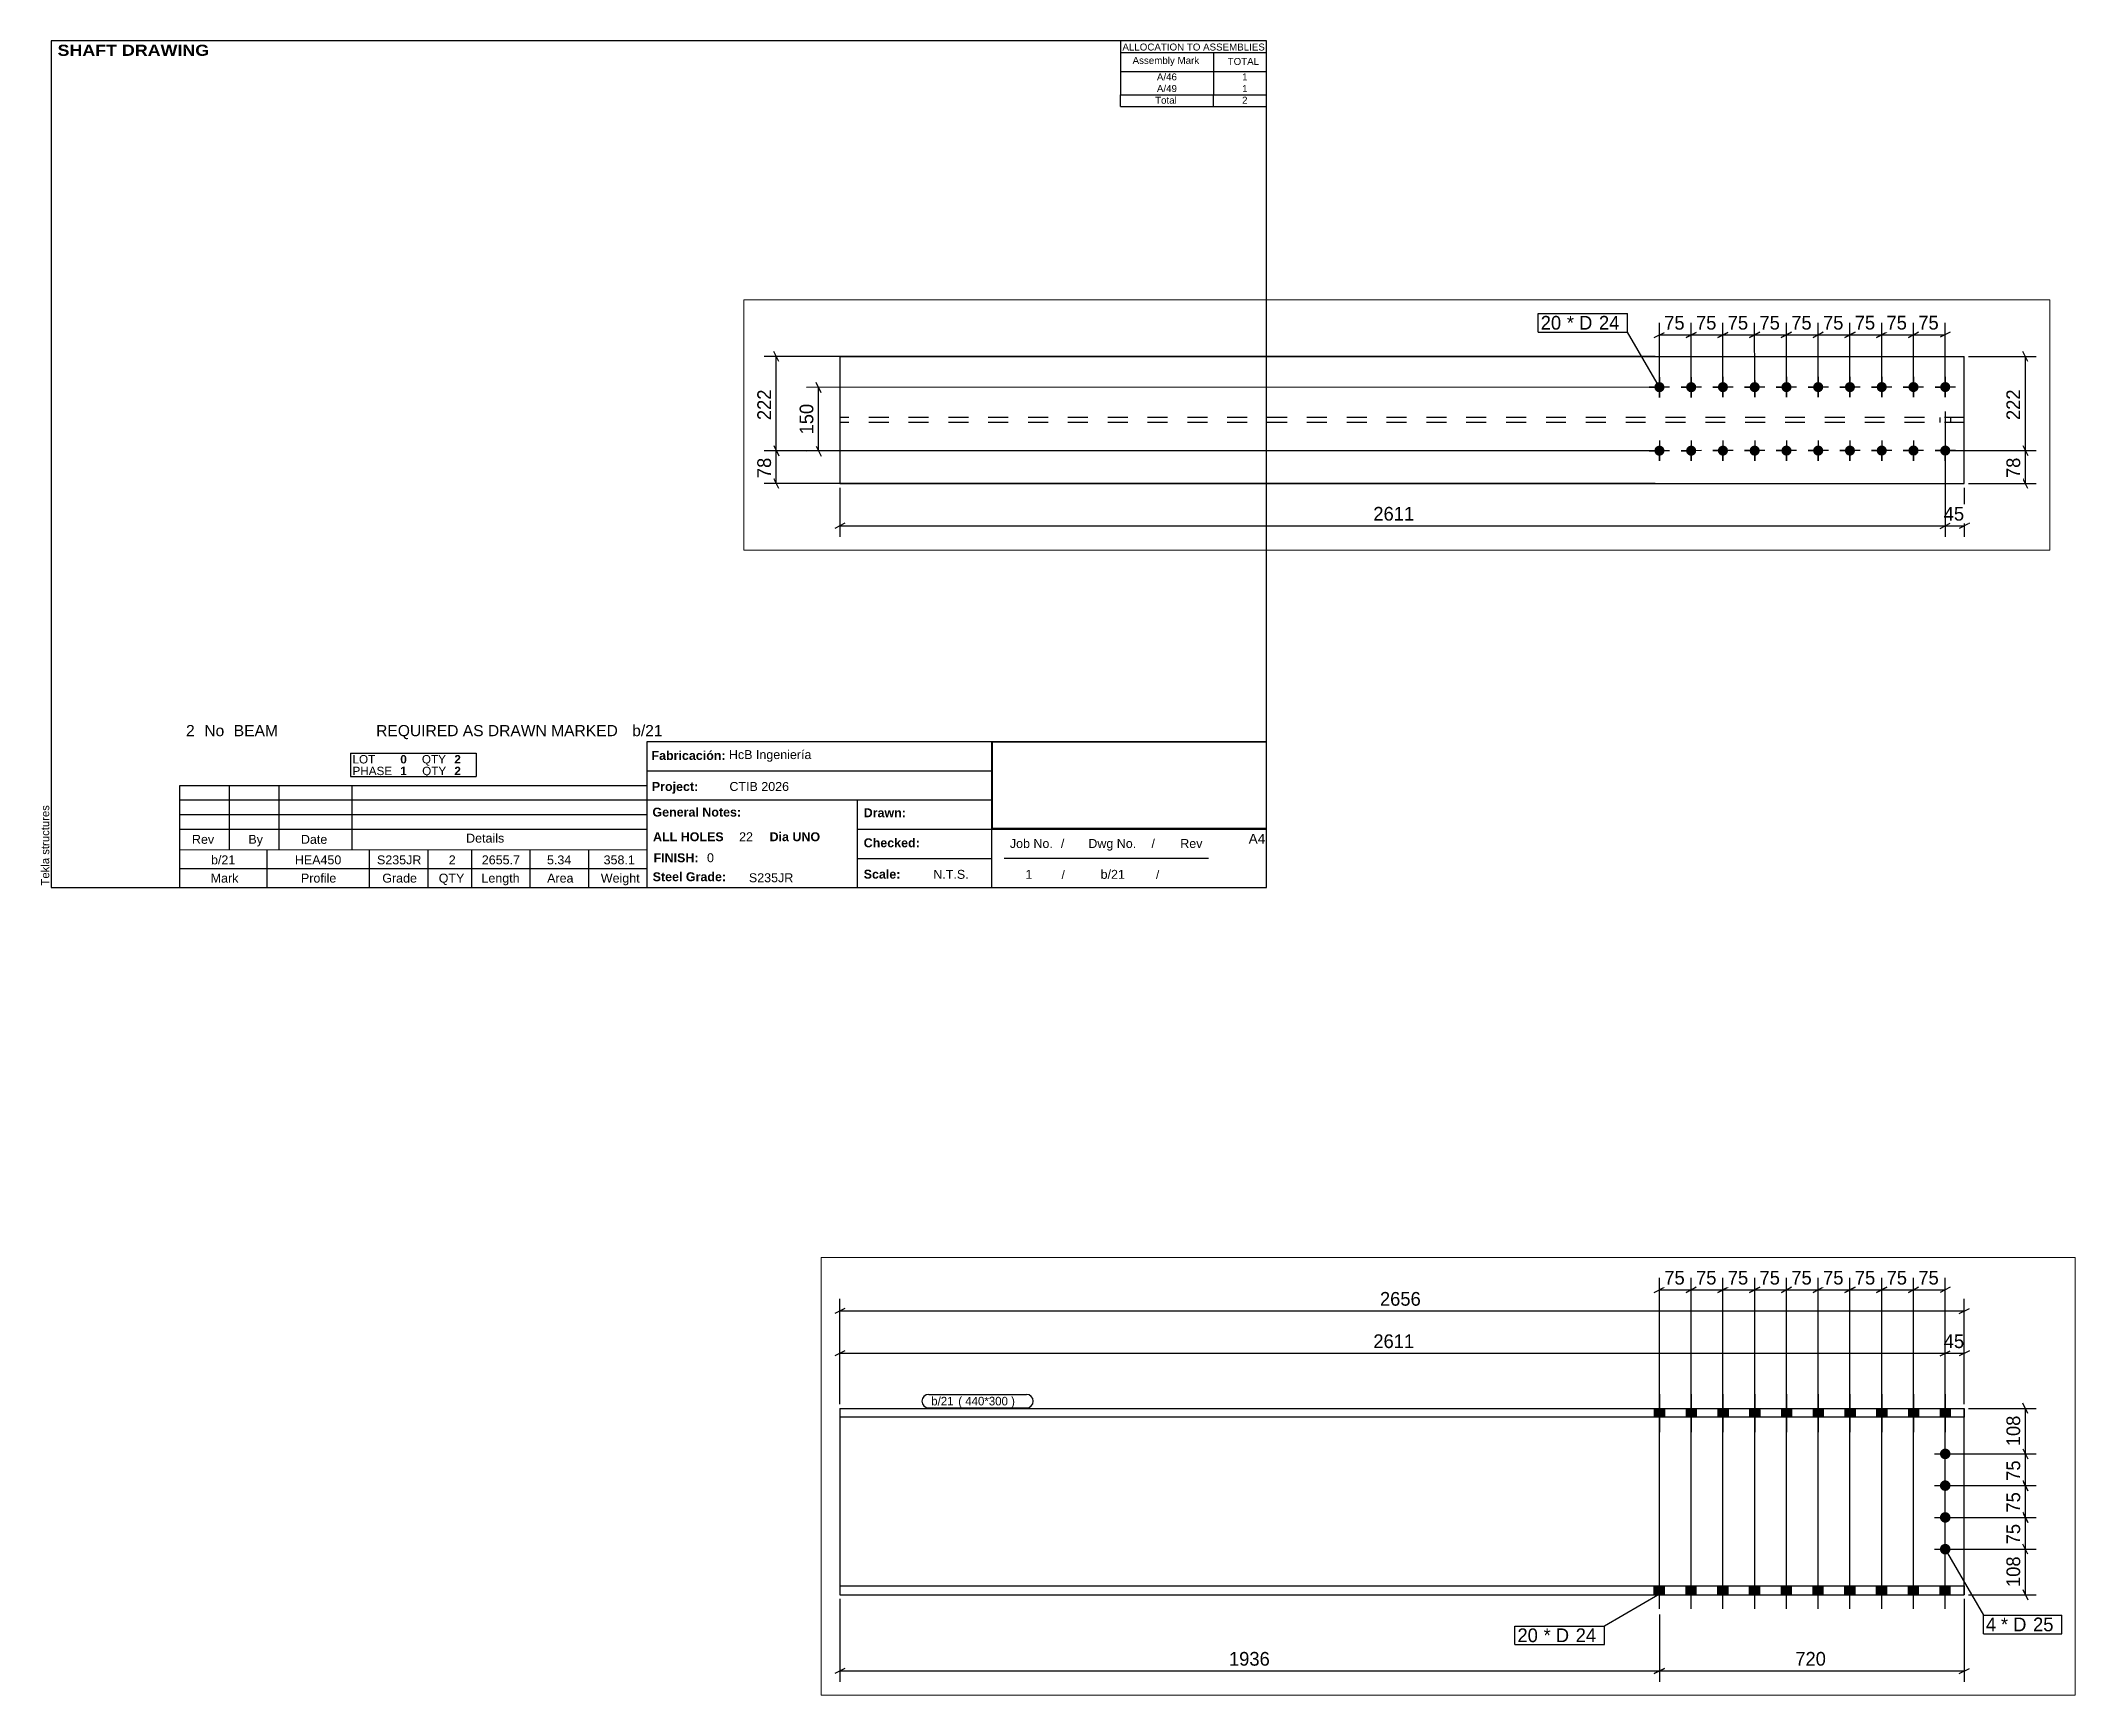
# Paper-space layout 'Layout1' of a CAD drawing. Header units: millimetres. Extents: x 2 to 483, y -186 to 205.
# The model-space entities are those that its viewports show. They can reach past a viewport. Long polylines and large blocks are cut down to what shows.
import ezdxf

# ---------------------------------------------------------------- set-up
doc = ezdxf.new("R2010")
doc.units = ezdxf.units.MM
doc.linetypes.add('DXK_LINE_DOT2', pattern=[3.9198, 1.9599, -1.9599])
doc.linetypes.add('DXK_LINE_DOT4', pattern=[0.9408, 0.4704, -0.4704])
doc.layers.add('Viewport layer', color=7, linetype='Continuous', plot=False)
doc.styles.add('Arial', font='ARIAL.TTF', dxfattribs={"height": 0.2})
doc.styles.add('Arial Black', font='ARIBLK.TTF', dxfattribs={"height": 0.2})
doc.styles.add('Arial Bold', font='ARIALBD.TTF', dxfattribs={"height": 0.2})
doc.styles.add('Comic Sans MS', font='COMIC.TTF', dxfattribs={"height": 0.2})

msp = doc.modelspace()

# ---------------------------------------------------------------- hatches: boundary and pattern name
at = {"linetype": 'Continuous'}
for points in [[(10051.7, 656.6), (10075.7, 656.6), (10075.7, 677.6), (10051.7, 677.6)], [(10051.7, 656.6), (10075.7, 656.6), (10075.7, 677.6), (10051.7, 677.6)], [(10126.7, 656.6), (10150.7, 656.6), (10150.7, 677.6), (10126.7, 677.6)], [(10126.7, 656.6), (10150.7, 656.6), (10150.7, 677.6), (10126.7, 677.6)], [(10201.7, 656.6), (10225.7, 656.6), (10225.7, 677.6), (10201.7, 677.6)], [(10201.7, 656.6), (10225.7, 656.6), (10225.7, 677.6), (10201.7, 677.6)], [(10276.7, 656.6), (10300.7, 656.6), (10300.7, 677.6), (10276.7, 677.6)], [(10276.7, 656.6), (10300.7, 656.6), (10300.7, 677.6), (10276.7, 677.6)], [(10351.7, 656.6), (10375.7, 656.6), (10375.7, 677.6), (10351.7, 677.6)], [(10351.7, 656.6), (10375.7, 656.6), (10375.7, 677.6), (10351.7, 677.6)], [(10426.7, 656.6), (10450.7, 656.6), (10450.7, 677.6), (10426.7, 677.6)], [(10426.7, 656.6), (10450.7, 656.6), (10450.7, 677.6), (10426.7, 677.6)], [(10501.7, 656.6), (10525.7, 656.6), (10525.7, 677.6), (10501.7, 677.6)], [(10501.7, 656.6), (10525.7, 656.6), (10525.7, 677.6), (10501.7, 677.6)], [(10576.7, 656.6), (10600.7, 656.6), (10600.7, 677.6), (10576.7, 677.6)], [(10576.7, 656.6), (10600.7, 656.6), (10600.7, 677.6), (10576.7, 677.6)], [(10651.7, 656.6), (10675.7, 656.6), (10675.7, 677.6), (10651.7, 677.6)], [(10651.7, 656.6), (10675.7, 656.6), (10675.7, 677.6), (10651.7, 677.6)], [(10726.7, 656.6), (10750.7, 656.6), (10750.7, 677.6), (10726.7, 677.6)], [(10726.7, 656.6), (10750.7, 656.6), (10750.7, 677.6), (10726.7, 677.6)], [(10726.2, 570.1), (10726.4, 572.7), (10727.2, 575.2), (10728.6, 577.4), (10730.3, 579.4), (10732.4, 580.9), (10734.8, 582), (10737.4, 582.5), (10740, 582.5), (10742.5, 582), (10744.9, 580.9), (10747, 579.4), (10748.8, 577.4), (10750.1, 575.2), (10750.9, 572.7), (10751.2, 570.1), (10750.9, 567.5), (10750.1, 565), (10748.8, 562.8), (10747, 560.8), (10744.9, 559.3), (10742.5, 558.2), (10740, 557.7), (10737.4, 557.7), (10734.8, 558.2), (10732.4, 559.3), (10730.3, 560.8), (10728.6, 562.8), (10727.2, 565), (10726.4, 567.5)], [(10726.2, 495.1), (10726.4, 497.7), (10727.2, 500.2), (10728.6, 502.4), (10730.3, 504.4), (10732.4, 505.9), (10734.8, 507), (10737.4, 507.5), (10740, 507.5), (10742.5, 507), (10744.9, 505.9), (10747, 504.4), (10748.8, 502.4), (10750.1, 500.2), (10750.9, 497.7), (10751.2, 495.1), (10750.9, 492.5), (10750.1, 490), (10748.8, 487.8), (10747, 485.8), (10744.9, 484.3), (10742.5, 483.2), (10740, 482.7), (10737.4, 482.7), (10734.8, 483.2), (10732.4, 484.3), (10730.3, 485.8), (10728.6, 487.8), (10727.2, 490), (10726.4, 492.5)], [(10726.2, 420.1), (10726.4, 422.7), (10727.2, 425.2), (10728.6, 427.4), (10730.3, 429.4), (10732.4, 430.9), (10734.8, 432), (10737.4, 432.5), (10740, 432.5), (10742.5, 432), (10744.9, 430.9), (10747, 429.4), (10748.8, 427.4), (10750.1, 425.2), (10750.9, 422.7), (10751.2, 420.1), (10750.9, 417.5), (10750.1, 415), (10748.8, 412.8), (10747, 410.8), (10744.9, 409.3), (10742.5, 408.2), (10740, 407.7), (10737.4, 407.7), (10734.8, 408.2), (10732.4, 409.3), (10730.3, 410.8), (10728.6, 412.8), (10727.2, 415), (10726.4, 417.5)], [(2162.1, 373.1, -1), (2162.1, 397.1, -1)], [(2237.1, 373.1, -1), (2237.1, 397.1, -1)], [(2312.1, 373.2, -1), (2312.1, 397.2, -1)], [(2387.1, 373.2, -1), (2387.1, 397.2, -1)], [(2462.1, 373.3, -1), (2462.1, 397.3, -1)], [(2537.1, 373.3, -1), (2537.1, 397.3, -1)], [(2612.1, 373.3, -1), (2612.1, 397.3, -1)], [(2687.1, 373.4, -1), (2687.1, 397.4, -1)], [(2762.1, 373.4, -1), (2762.1, 397.4, -1)], [(2837.1, 373.4, -1), (2837.1, 397.4, -1)], [(10726.2, 345.1), (10726.4, 347.7), (10727.2, 350.2), (10728.6, 352.4), (10730.3, 354.4), (10732.4, 355.9), (10734.8, 357), (10737.4, 357.5), (10740, 357.5), (10742.5, 357), (10744.9, 355.9), (10747, 354.4), (10748.8, 352.4), (10750.1, 350.2), (10750.9, 347.7), (10751.2, 345.1), (10750.9, 342.5), (10750.1, 340), (10748.8, 337.8), (10747, 335.8), (10744.9, 334.3), (10742.5, 333.2), (10740, 332.7), (10737.4, 332.7), (10734.8, 333.2), (10732.4, 334.3), (10730.3, 335.8), (10728.6, 337.8), (10727.2, 340), (10726.4, 342.5)], [(2162.1, 223.1, -1), (2162.1, 247.1, -1)], [(2237.1, 223.1, -1), (2237.1, 247.1, -1)], [(2312.1, 223.2, -1), (2312.1, 247.2, -1)], [(2387.1, 223.2, -1), (2387.1, 247.2, -1)], [(2462.1, 223.3, -1), (2462.1, 247.3, -1)], [(2537.1, 223.3, -1), (2537.1, 247.3, -1)], [(2612.1, 223.3, -1), (2612.1, 247.3, -1)], [(2687.1, 223.4, -1), (2687.1, 247.4, -1)], [(2762.1, 223.4, -1), (2762.1, 247.4, -1)], [(2837.1, 223.4, -1), (2837.1, 247.4, -1)], [(10051.7, 237.6), (10075.7, 237.6), (10075.7, 258.6), (10051.7, 258.6)], [(10051.7, 237.6), (10075.7, 237.6), (10075.7, 258.6), (10051.7, 258.6)], [(10126.7, 237.6), (10150.7, 237.6), (10150.7, 258.6), (10126.7, 258.6)], [(10126.7, 237.6), (10150.7, 237.6), (10150.7, 258.6), (10126.7, 258.6)], [(10201.7, 237.6), (10225.7, 237.6), (10225.7, 258.6), (10201.7, 258.6)], [(10201.7, 237.6), (10225.7, 237.6), (10225.7, 258.6), (10201.7, 258.6)], [(10276.7, 237.6), (10300.7, 237.6), (10300.7, 258.6), (10276.7, 258.6)], [(10276.7, 237.6), (10300.7, 237.6), (10300.7, 258.6), (10276.7, 258.6)], [(10351.7, 237.6), (10375.7, 237.6), (10375.7, 258.6), (10351.7, 258.6)], [(10351.7, 237.6), (10375.7, 237.6), (10375.7, 258.6), (10351.7, 258.6)], [(10426.7, 237.6), (10450.7, 237.6), (10450.7, 258.6), (10426.7, 258.6)], [(10426.7, 237.6), (10450.7, 237.6), (10450.7, 258.6), (10426.7, 258.6)], [(10501.7, 237.6), (10525.7, 237.6), (10525.7, 258.6), (10501.7, 258.6)], [(10501.7, 237.6), (10525.7, 237.6), (10525.7, 258.6), (10501.7, 258.6)], [(10576.7, 237.6), (10600.7, 237.6), (10600.7, 258.6), (10576.7, 258.6)], [(10576.7, 237.6), (10600.7, 237.6), (10600.7, 258.6), (10576.7, 258.6)], [(10651.7, 237.6), (10675.7, 237.6), (10675.7, 258.6), (10651.7, 258.6)], [(10651.7, 237.6), (10675.7, 237.6), (10675.7, 258.6), (10651.7, 258.6)], [(10726.7, 237.6), (10750.7, 237.6), (10750.7, 258.6), (10726.7, 258.6)], [(10726.7, 237.6), (10750.7, 237.6), (10750.7, 258.6), (10726.7, 258.6)]]:
    msp.add_hatch(color=3, dxfattribs=at).paths.add_polyline_path(points)

# ---------------------------------------------------------------- linework, layer by layer
at = {"color": 8, "linetype": 'Continuous'}
for p, q in [((10051.7, 951.6), (10075.7, 963.6)), ((10063.7, 286.1), (10063.7, 986)), ((10126.7, 951.6), (10150.7, 963.6)), ((10138.7, 286.1), (10138.7, 986)), ((10225.7, 963.6), (10201.7, 951.6)), ((10213.7, 286.1), (10213.7, 986)), ((10276.7, 951.6), (10300.7, 963.6)), ((10288.7, 286.1), (10288.7, 986)), ((10351.7, 951.6), (10375.7, 963.6)), ((10363.7, 286.1), (10363.7, 986)), ((10450.7, 963.6), (10426.7, 951.6)), ((10438.7, 286.1), (10438.7, 986)), ((10501.7, 951.6), (10525.7, 963.6)), ((10513.7, 286.1), (10513.7, 986)), ((10576.7, 951.6), (10600.7, 963.6)), ((10588.7, 286.1), (10588.7, 986)), ((10651.7, 951.6), (10675.7, 963.6)), ((10663.7, 286.1), (10663.7, 986)), ((10750.7, 963.6), (10726.7, 951.6)), ((8140, 913.6), (8116, 901.6)), ((8128, 687.6), (8128, 936)), ((10138.7, 957.6), (10213.7, 957.6)), ((10363.7, 957.6), (10438.7, 957.6)), ((10663.7, 957.6), (10738.7, 957.6)), ((10771.7, 901.6), (10795.7, 913.6)), ((8128, 907.6), (10783.7, 907.6)), ((8128, 687.6), (8128, 836)), ((10738.7, 580.1), (10738.7, 836)), ((10783.7, 687.6), (10783.7, 836)), ((8140, 813.6), (8116, 801.6)), ((10726.7, 801.6), (10750.7, 813.6)), ((10738.7, 807.6), (10783.7, 807.6)), ((10795.7, 813.6), (10771.7, 801.6)), ((10793.7, 677.6), (10953.6, 677.6)), ((10934, 665.6), (10922, 689.6)), ((10928, 570.1), (10928, 677.6)), ((10922, 582.1), (10934, 558.1)), ((2162.1, 395.1), (2162, 536.9)), ((2237.1, 395.1), (2237, 537)), ((2312.1, 395.2), (2312, 537)), ((2387.1, 395.2), (2387, 537.1)), ((2462.1, 395.3), (2462, 537.1)), ((2537.1, 395.3), (2537, 537.1)), ((2612.1, 395.3), (2612, 537.2)), ((2687.1, 395.4), (2687, 537.2)), ((2762.1, 395.4), (2762, 537.2)), ((2837.1, 395.4), (2837, 537.3)), ((10748.7, 570.1), (10953.6, 570.1)), ((2150, 502.5), (2174, 514.5)), ((2225, 502.6), (2249, 514.6)), ((2300, 502.6), (2324, 514.6)), ((2375, 502.6), (2399, 514.7)), ((2450, 502.7), (2474, 514.7)), ((2525, 502.7), (2549, 514.7)), ((2600, 502.8), (2624, 514.8)), ((2612, 508.8), (2687, 508.8)), ((2699, 514.8), (2675, 502.8)), ((2750, 502.8), (2774, 514.8)), ((2762, 508.8), (2837, 508.9)), ((2849, 514.9), (2825, 502.9)), ((10748.7, 495.1), (10953.6, 495.1)), ((10934, 483.1), (10922, 507.1)), ((2152.1, 457.6), (48, 457.6)), ((82.4, 445.6), (70.4, 469.6)), ((76.4, 235.1), (76.4, 457.6)), ((2892.1, 457.6), (3052, 457.6)), ((3032.4, 445.6), (3020.4, 469.6)), ((3026.4, 235.4), (3026.4, 457.6)), ((2152.1, 385.1), (148, 384.1)), ((182.4, 372.1), (170.4, 396.1)), ((10748.7, 420.1), (10953.6, 420.1)), ((10934, 408.1), (10922, 432.1)), ((176.4, 234.1), (176.4, 384.1)), ((10748.7, 345.1), (10953.6, 345.1)), ((10934, 333.1), (10922, 357.1)), ((70.4, 247.1), (82.4, 223.1)), ((70.4, 247.1), (82.4, 223.1)), ((170.4, 246.1), (182.4, 222.1)), ((3020.4, 247.4), (3032.4, 223.4)), ((3020.4, 247.4), (3032.4, 223.4)), ((10922, 249.6), (10934, 225.6)), ((2152.1, 235.1), (48, 235.1)), ((2152.1, 235.1), (48, 235.1)), ((76.4, 157.6), (76.4, 235.1)), ((2152.1, 235.1), (148, 234.1)), ((2837.1, 225.4), (2837.1, 32)), ((2847.1, 235.4), (3052, 235.4)), ((2847.1, 235.4), (3052, 235.4)), ((3026.4, 157.6), (3026.4, 235.4)), ((8128, 227.6), (8128, 32)), ((10783.7, 227.6), (10783.7, 32)), ((10793.7, 237.6), (10953.6, 237.6)), ((2152.1, 157.6), (48, 157.6)), ((82.4, 145.6), (70.4, 169.6)), ((226.4, 147.6), (226.4, 32)), ((2882.1, 147.6), (2882.1, 32)), ((2892.1, 157.6), (3052, 157.6)), ((3032.4, 145.6), (3020.4, 169.6)), ((10063.7, 191.1), (10063.7, 32)), ((10063.7, 191.1), (10063.7, 32)), ((238.4, 63.6), (214.4, 51.6)), ((2825.1, 51.6), (2849.1, 63.6)), ((2837.1, 57.6), (2882.1, 57.6)), ((2894.1, 63.6), (2870.1, 51.6)), ((8140, 63.6), (8116, 51.6)), ((8128, 57.6), (10063.7, 57.6)), ((10075.7, 63.6), (10051.7, 51.6)), ((10051.7, 51.6), (10075.7, 63.6)), ((10063.7, 57.6), (10783.7, 57.6)), ((10771.7, 51.6), (10795.7, 63.6))]:
    msp.add_line(p, q, dxfattribs=at)
at = {"color": 7, "linetype": 'Continuous'}
for p, q in [((8128, 677.6), (8128, 237.6)), ((8128, 677.6), (10783.7, 677.6)), ((10783.7, 677.6), (10783.7, 656.6)), ((10783.7, 656.6), (8128, 656.6)), ((10783.7, 258.6), (10783.7, 656.6)), ((226.4, 457.6), (226.4, 157.6)), ((226.4, 457.6), (2882.1, 457.6)), ((2882.1, 157.6), (2882.1, 457.6)), ((8128, 258.6), (10783.7, 258.6)), ((10783.7, 258.6), (10783.7, 237.6)), ((8128, 237.6), (10783.7, 237.6)), ((226.4, 157.6), (2882.1, 157.6))]:
    msp.add_line(p, q, dxfattribs=at)
at = {"color": 3, "linetype": 'Continuous'}
for p, q in [((10051.7, 677.6), (10051.7, 656.6)), ((10051.7, 677.6), (10051.7, 656.6)), ((10063.7, 711.1), (10063.7, 621.6)), ((10063.7, 711.1), (10063.7, 621.6)), ((10075.7, 677.6), (10075.7, 656.6)), ((10075.7, 677.6), (10075.7, 656.6)), ((10126.7, 677.6), (10126.7, 656.6)), ((10126.7, 677.6), (10126.7, 656.6)), ((10138.7, 711.1), (10138.7, 621.6)), ((10138.7, 711.1), (10138.7, 621.6)), ((10150.7, 677.6), (10150.7, 656.6)), ((10150.7, 677.6), (10150.7, 656.6)), ((10201.7, 677.6), (10201.7, 656.6)), ((10201.7, 677.6), (10201.7, 656.6)), ((10213.7, 711.1), (10213.7, 621.6)), ((10213.7, 711.1), (10213.7, 621.6)), ((10225.7, 677.6), (10225.7, 656.6)), ((10225.7, 677.6), (10225.7, 656.6)), ((10276.7, 677.6), (10276.7, 656.6)), ((10276.7, 677.6), (10276.7, 656.6)), ((10288.7, 711.1), (10288.7, 621.6)), ((10288.7, 711.1), (10288.7, 621.6)), ((10300.7, 677.6), (10300.7, 656.6)), ((10300.7, 677.6), (10300.7, 656.6)), ((10351.7, 677.6), (10351.7, 656.6)), ((10351.7, 677.6), (10351.7, 656.6)), ((10363.7, 711.1), (10363.7, 621.6)), ((10363.7, 711.1), (10363.7, 621.6)), ((10375.7, 677.6), (10375.7, 656.6)), ((10375.7, 677.6), (10375.7, 656.6)), ((10426.7, 677.6), (10426.7, 656.6)), ((10426.7, 677.6), (10426.7, 656.6)), ((10438.7, 711.1), (10438.7, 621.6)), ((10438.7, 711.1), (10438.7, 621.6)), ((10450.7, 677.6), (10450.7, 656.6)), ((10450.7, 677.6), (10450.7, 656.6)), ((10501.7, 677.6), (10501.7, 656.6)), ((10501.7, 677.6), (10501.7, 656.6)), ((10513.7, 711.1), (10513.7, 621.6)), ((10513.7, 711.1), (10513.7, 621.6)), ((10525.7, 677.6), (10525.7, 656.6)), ((10525.7, 677.6), (10525.7, 656.6)), ((10576.7, 677.6), (10576.7, 656.6)), ((10576.7, 677.6), (10576.7, 656.6)), ((10588.7, 711.1), (10588.7, 621.6)), ((10588.7, 711.1), (10588.7, 621.6)), ((10600.7, 677.6), (10600.7, 656.6)), ((10600.7, 677.6), (10600.7, 656.6)), ((10651.7, 677.6), (10651.7, 656.6)), ((10651.7, 677.6), (10651.7, 656.6)), ((10663.7, 711.1), (10663.7, 621.6)), ((10663.7, 711.1), (10663.7, 621.6)), ((10675.7, 677.6), (10675.7, 656.6)), ((10675.7, 677.6), (10675.7, 656.6)), ((10726.7, 677.6), (10726.7, 656.6)), ((10726.7, 677.6), (10726.7, 656.6)), ((10738.7, 711.1), (10738.7, 621.6)), ((10738.7, 711.1), (10738.7, 621.6)), ((10750.7, 677.6), (10750.7, 656.6)), ((10750.7, 677.6), (10750.7, 656.6)), ((10738.7, 545.1), (10738.7, 595.1)), ((10713.7, 570.1), (10763.7, 570.1)), ((10713.7, 495.1), (10763.7, 495.1)), ((10738.7, 470.1), (10738.7, 520.1)), ((10738.7, 395.1), (10738.7, 445.1)), ((2186.1, 385.1), (2138.1, 385.1)), ((2138.1, 385.1), (2154, 385.1)), ((2162, 409.1), (2162.1, 361.1)), ((2162, 409.1), (2162.1, 393.1)), ((2186.1, 385.1), (2170.1, 385.1)), ((2261.1, 385.2), (2213.1, 385.1)), ((2213.1, 385.1), (2229, 385.1)), ((2237, 409.1), (2237.1, 361.1)), ((2237, 409.1), (2237.1, 393.2)), ((2261.1, 385.2), (2245.1, 385.1)), ((2336.1, 385.2), (2288.1, 385.2)), ((2288.1, 385.2), (2304, 385.2)), ((2312, 409.2), (2312.1, 361.2)), ((2312, 409.2), (2312.1, 393.2)), ((2336.1, 385.2), (2320.1, 385.2)), ((2411.1, 385.2), (2363.1, 385.2)), ((2363.1, 385.2), (2379, 385.2)), ((2387, 409.2), (2387.1, 361.2)), ((2387, 409.2), (2387.1, 393.2)), ((2411.1, 385.2), (2395.1, 385.2)), ((2486.1, 385.3), (2438.1, 385.2)), ((2438.1, 385.2), (2454, 385.3)), ((2462, 409.3), (2462.1, 361.3)), ((2462, 409.3), (2462.1, 393.3)), ((2486.1, 385.3), (2470.1, 385.3)), ((2561.1, 385.3), (2513.1, 385.3)), ((2513.1, 385.3), (2529, 385.3)), ((2537, 409.3), (2537.1, 361.3)), ((2537, 409.3), (2537.1, 393.3)), ((2561.1, 385.3), (2545.1, 385.3)), ((2636.1, 385.3), (2588.1, 385.3)), ((2588.1, 385.3), (2604, 385.3)), ((2612, 409.3), (2612.1, 361.3)), ((2612, 409.3), (2612.1, 393.3)), ((2636.1, 385.3), (2620.1, 385.3)), ((2711.1, 385.4), (2663.1, 385.4)), ((2663.1, 385.4), (2679, 385.4)), ((2687, 409.4), (2687.1, 361.4)), ((2687, 409.4), (2687.1, 393.4)), ((2711.1, 385.4), (2695.1, 385.4)), ((2786.1, 385.4), (2738.1, 385.4)), ((2738.1, 385.4), (2754, 385.4)), ((2762, 409.4), (2762.1, 361.4)), ((2762, 409.4), (2762.1, 393.4)), ((2786.1, 385.4), (2770.1, 385.4)), ((2861.1, 385.4), (2813.1, 385.4)), ((2813.1, 385.4), (2829, 385.4)), ((2837, 409.4), (2837.1, 361.4)), ((2837, 409.4), (2837.1, 393.5)), ((2861.1, 385.4), (2845.1, 385.4)), ((10713.7, 420.1), (10763.7, 420.1)), ((2162.1, 361.1), (2162.1, 377.1)), ((2237.1, 361.1), (2237.1, 377.1)), ((2312.1, 361.2), (2312.1, 377.2)), ((2387.1, 361.2), (2387.1, 377.2)), ((2462.1, 361.3), (2462.1, 377.2)), ((2537.1, 361.3), (2537.1, 377.3)), ((2612.1, 361.3), (2612.1, 377.3)), ((2687.1, 361.4), (2687.1, 377.3)), ((2762.1, 361.4), (2762.1, 377.4)), ((2837.1, 361.4), (2837.1, 377.4)), ((10713.7, 345.1), (10763.7, 345.1)), ((10738.7, 320.1), (10738.7, 370.1)), ((10063.7, 204.1), (10063.7, 293.6)), ((10063.7, 204.1), (10063.7, 293.6)), ((10138.7, 204.1), (10138.7, 293.6)), ((10138.7, 204.1), (10138.7, 293.6)), ((10213.7, 204.1), (10213.7, 293.6)), ((10213.7, 204.1), (10213.7, 293.6)), ((10288.7, 204.1), (10288.7, 293.6)), ((10288.7, 204.1), (10288.7, 293.6)), ((10363.7, 204.1), (10363.7, 293.6)), ((10363.7, 204.1), (10363.7, 293.6)), ((10438.7, 204.1), (10438.7, 293.6)), ((10438.7, 204.1), (10438.7, 293.6)), ((10513.7, 204.1), (10513.7, 293.6)), ((10513.7, 204.1), (10513.7, 293.6)), ((10588.7, 204.1), (10588.7, 293.6)), ((10588.7, 204.1), (10588.7, 293.6)), ((10663.7, 204.1), (10663.7, 293.6)), ((10663.7, 204.1), (10663.7, 293.6)), ((10738.7, 204.1), (10738.7, 293.6)), ((10738.7, 204.1), (10738.7, 293.6)), ((2162.1, 259.1), (2162.1, 211.1)), ((2162.1, 259.1), (2162.1, 243.1)), ((2237.1, 259.1), (2237.1, 211.1)), ((2237.1, 259.1), (2237.1, 243.2)), ((2312.1, 259.2), (2312.1, 211.2)), ((2312.1, 259.2), (2312.1, 243.2)), ((2387.1, 259.2), (2387.1, 211.2)), ((2387.1, 259.2), (2387.1, 243.2)), ((2462.1, 259.3), (2462.1, 211.3)), ((2462.1, 259.3), (2462.1, 243.3)), ((2537.1, 259.3), (2537.1, 211.3)), ((2537.1, 259.3), (2537.1, 243.3)), ((2612.1, 259.3), (2612.1, 211.3)), ((2612.1, 259.3), (2612.1, 243.3)), ((2687.1, 259.4), (2687.1, 211.4)), ((2687.1, 259.4), (2687.1, 243.4)), ((2762.1, 259.4), (2762.1, 211.4)), ((2762.1, 259.4), (2762.1, 243.4)), ((2837.1, 259.4), (2837.1, 211.4)), ((2837.1, 259.4), (2837.1, 243.5)), ((10051.7, 237.6), (10051.7, 258.6)), ((10051.7, 237.6), (10051.7, 258.6)), ((10075.7, 237.6), (10075.7, 258.6)), ((10075.7, 237.6), (10075.7, 258.6)), ((10126.7, 237.6), (10126.7, 258.6)), ((10126.7, 237.6), (10126.7, 258.6)), ((10150.7, 237.6), (10150.7, 258.6)), ((10150.7, 237.6), (10150.7, 258.6)), ((10201.7, 237.6), (10201.7, 258.6)), ((10201.7, 237.6), (10201.7, 258.6)), ((10225.7, 237.6), (10225.7, 258.6)), ((10225.7, 237.6), (10225.7, 258.6)), ((10276.7, 237.6), (10276.7, 258.6)), ((10276.7, 237.6), (10276.7, 258.6)), ((10300.7, 237.6), (10300.7, 258.6)), ((10300.7, 237.6), (10300.7, 258.6)), ((10351.7, 237.6), (10351.7, 258.6)), ((10351.7, 237.6), (10351.7, 258.6)), ((10375.7, 237.6), (10375.7, 258.6)), ((10375.7, 237.6), (10375.7, 258.6)), ((10426.7, 237.6), (10426.7, 258.6)), ((10426.7, 237.6), (10426.7, 258.6)), ((10450.7, 237.6), (10450.7, 258.6)), ((10450.7, 237.6), (10450.7, 258.6)), ((10501.7, 237.6), (10501.7, 258.6)), ((10501.7, 237.6), (10501.7, 258.6)), ((10525.7, 237.6), (10525.7, 258.6)), ((10525.7, 237.6), (10525.7, 258.6)), ((10576.7, 237.6), (10576.7, 258.6)), ((10576.7, 237.6), (10576.7, 258.6)), ((10600.7, 237.6), (10600.7, 258.6)), ((10600.7, 237.6), (10600.7, 258.6)), ((10651.7, 237.6), (10651.7, 258.6)), ((10651.7, 237.6), (10651.7, 258.6)), ((10675.7, 237.6), (10675.7, 258.6)), ((10675.7, 237.6), (10675.7, 258.6)), ((10726.7, 237.6), (10726.7, 258.6)), ((10726.7, 237.6), (10726.7, 258.6)), ((10750.7, 237.6), (10750.7, 258.6)), ((10750.7, 237.6), (10750.7, 258.6)), ((2186.1, 235.1), (2138.1, 235.1)), ((2138.1, 235.1), (2154.1, 235.1)), ((2162.1, 211.1), (2162.1, 227.1)), ((2186.1, 235.1), (2170.2, 235.1)), ((2261.1, 235.2), (2213.1, 235.1)), ((2213.1, 235.1), (2229.1, 235.1)), ((2237.1, 211.1), (2237.1, 227.1)), ((2261.1, 235.2), (2245.2, 235.1)), ((2336.1, 235.2), (2288.1, 235.2)), ((2288.1, 235.2), (2304.1, 235.2)), ((2312.1, 211.2), (2312.1, 227.2)), ((2336.1, 235.2), (2320.2, 235.2)), ((2411.1, 235.2), (2363.1, 235.2)), ((2363.1, 235.2), (2379.1, 235.2)), ((2387.1, 211.2), (2387.1, 227.2)), ((2411.1, 235.2), (2395.2, 235.2)), ((2486.1, 235.3), (2438.1, 235.2)), ((2438.1, 235.2), (2454.1, 235.3)), ((2462.1, 211.3), (2462.1, 227.2)), ((2486.1, 235.3), (2470.2, 235.3)), ((2561.1, 235.3), (2513.1, 235.3)), ((2513.1, 235.3), (2529.1, 235.3)), ((2537.1, 211.3), (2537.1, 227.3)), ((2561.1, 235.3), (2545.2, 235.3)), ((2636.1, 235.3), (2588.1, 235.3)), ((2588.1, 235.3), (2604.1, 235.3)), ((2612.1, 211.3), (2612.1, 227.3)), ((2636.1, 235.3), (2620.2, 235.3)), ((2711.1, 235.4), (2663.1, 235.4)), ((2663.1, 235.4), (2679.1, 235.4)), ((2687.1, 211.4), (2687.1, 227.3)), ((2711.1, 235.4), (2695.2, 235.4)), ((2786.1, 235.4), (2738.1, 235.4)), ((2738.1, 235.4), (2754.1, 235.4)), ((2762.1, 211.4), (2762.1, 227.4)), ((2786.1, 235.4), (2770.2, 235.4)), ((2861.1, 235.4), (2813.1, 235.4)), ((2813.1, 235.4), (2829.1, 235.4)), ((2837.1, 211.4), (2837.1, 227.4)), ((2861.1, 235.4), (2845.2, 235.4))]:
    msp.add_line(p, q, dxfattribs=at)
at = {"color": 7, "linetype": 'DXK_LINE_DOT4'}
for p, q in [((10783.7, 656.6), (10783.7, 677.6)), ((10783.7, 258.6), (10783.7, 656.6)), ((2882.1, 313.3), (226.4, 313.3)), ((2882.1, 301.8), (226.4, 301.8)), ((10783.7, 237.6), (10783.7, 258.6))]:
    msp.add_line(p, q, dxfattribs=at)
at = {"color": 3, "linetype": 'DXK_LINE_DOT2'}
for p, q in [((2824.6, 313.3), (2824.6, 301.8)), ((2824.6, 313.3), (2824.6, 301.8)), ((2824.6, 313.3), (2824.6, 301.8)), ((2824.6, 313.3), (2824.6, 301.8)), ((2837.1, 327.9), (2837.1, 258.3)), ((2837.1, 327.9), (2837.1, 258.3)), ((2837.1, 327.9), (2837.1, 258.3)), ((2837.1, 327.9), (2837.1, 258.3)), ((2849.6, 313.3), (2849.6, 301.8)), ((2849.6, 313.3), (2849.6, 301.8)), ((2849.6, 313.3), (2849.6, 301.8)), ((2849.6, 313.3), (2849.6, 301.8))]:
    msp.add_line(p, q, dxfattribs=at)

# ---------------------------------------------------------------- wipeouts: each hides what was drawn before it
at = {"color": 0}
for points in [[(1933.9, 521), (1933.9, 553), (1881.8, 553), (1881.8, 521)], [(9780.6, 125.6), (9780.6, 157.6), (9728.5, 157.6), (9728.5, 125.6)], [(10860.7, 151.2), (10860.7, 183.2), (10834.7, 183.2), (10834.7, 151.2)]]:
    msp.add_wipeout(points, dxfattribs=at)

# ---------------------------------------------------------------- next in the draw order: wipeouts: each hides what was drawn before it
for points in [[(10208.7, 963.6), (10208.7, 1008.4), (10143.8, 1008.4), (10143.8, 963.6)], [(10433.7, 963.6), (10433.7, 1008.4), (10368.8, 1008.4), (10368.8, 963.6)], [(9514.4, 913.6), (9514.4, 958.4), (9397.3, 958.4), (9397.3, 913.6)], [(10793.6, 813.6), (10793.6, 858.4), (10728.7, 858.4), (10728.7, 813.6)], [(8401.8, 684.6), (8401.8, 704.6), (8344, 704.6), (8344, 684.6)], [(10922, 665.9), (10877.2, 665.9), (10877.2, 581.8), (10922, 581.8)], [(1933.9, 521), (1933.9, 553), (1881.8, 553), (1881.8, 521)], [(2682, 514.8), (2681.9, 559.6), (2617, 559.6), (2617, 514.8)], [(2832, 514.9), (2831.9, 559.7), (2767, 559.6), (2767, 514.8)], [(70.4, 391.8), (25.6, 391.8), (25.6, 300.9), (70.4, 300.9)], [(3020.4, 392), (2975.6, 392), (2975.6, 301), (3020.4, 301)], [(170.4, 351.2), (125.6, 351.2), (125.6, 267), (170.4, 267.1)], [(70.4, 228.8), (25.6, 228.8), (25.6, 163.9), (70.4, 163.9)], [(3020.4, 229), (2975.6, 229), (2975.6, 164.1), (3020.4, 164.1)], [(9780.6, 125.6), (9780.6, 157.6), (9728.5, 157.6), (9728.5, 125.6)], [(10860.7, 151.2), (10860.7, 183.2), (10834.7, 183.2), (10834.7, 151.2)], [(2892.1, 63.6), (2892.1, 108.4), (2827.1, 108.4), (2827.1, 63.6)], [(9151, 63.6), (9151, 108.4), (9040.8, 108.4), (9040.8, 63.6)], [(10469.2, 63.6), (10469.2, 108.4), (10378.2, 108.4), (10378.2, 63.6)]]:
    msp.add_wipeout(points, dxfattribs=at)

# ---------------------------------------------------------------- next in the draw order: linework, layer by layer
at = {"color": 8, "linetype": 'Continuous'}
for p, q in [((10150.7, 963.6), (10126.7, 951.6)), ((10138.7, 286.1), (10138.7, 986)), ((10201.7, 951.6), (10225.7, 963.6)), ((10213.7, 286.1), (10213.7, 986)), ((10375.7, 963.6), (10351.7, 951.6)), ((10363.7, 286.1), (10363.7, 986)), ((10426.7, 951.6), (10450.7, 963.6)), ((10438.7, 286.1), (10438.7, 986)), ((10738.7, 286.1), (10738.7, 986)), ((10063.7, 957.6), (10138.7, 957.6)), ((10288.7, 957.6), (10363.7, 957.6)), ((10783.7, 687.6), (10783.7, 936)), ((10738.7, 580.1), (10738.7, 836)), ((8128, 807.6), (10738.7, 807.6)), ((10726.7, 801.6), (10750.7, 813.6)), ((10922, 582.1), (10934, 558.1)), ((2612.1, 395.3), (2612, 537.2)), ((2687.1, 395.4), (2687, 537.2)), ((2762.1, 395.4), (2762, 537.2)), ((10748.7, 570.1), (10953.6, 570.1)), ((10928, 495.1), (10928, 570.1)), ((2537, 508.7), (2612, 508.8)), ((2624, 514.8), (2600, 502.8)), ((2675, 502.8), (2699, 514.8)), ((2687, 508.8), (2762, 508.8)), ((2774, 514.8), (2750, 502.8)), ((2837.1, 225.4), (2837.1, 32)), ((226.4, 57.6), (2837.1, 57.6)), ((2825.1, 51.6), (2849.1, 63.6))]:
    msp.add_line(p, q, dxfattribs=at)
at = {"color": 7, "linetype": 'Continuous'}
for p, q in [((1875.8, 515), (1875.8, 559)), ((10738.7, 345.1), (10828.7, 189.2)), ((9722.5, 119.6), (9722.5, 163.6)), ((10828.7, 145.2), (10828.7, 189.2))]:
    msp.add_line(p, q, dxfattribs=at)

# ---------------------------------------------------------------- next in the draw order: texts
at = {"color": 3, "style": 'Comic Sans MS'}
for s, p in [('75', (10150.2, 970)), ('75', (10375.2, 970)), ('2656', (9403.7, 920)), ('45', (10735.1, 820)), ('45', (2833.5, 70)), ('1936', (9047.2, 70)), ('720', (10384.6, 70))]:
    msp.add_text(s, height=32.38, dxfattribs=at).set_placement(p)
for s, rotation, p in [('108', 90.0002, (10915.6, 588.2)), ('75', 0.0286, (2623.4, 521.2)), ('75', 0.0286, (2773.4, 521.2)), ('222', 90.0002, (64, 307.3)), ('150', 90.0289, (164, 273.5)), ('222', 90.0002, (3014, 307.4)), ('78', 90.0002, (64, 170.3)), ('78', 90.0002, (3014, 170.5))]:
    msp.add_text(s, height=32.38, rotation=rotation, dxfattribs=at).set_placement(p)

# ---------------------------------------------------------------- next in the draw order: wipeouts: each hides what was drawn before it
at = {"color": 0}
for points in [[(8401.8, 684.6), (8401.8, 704.6), (8344, 704.6), (8344, 684.6)], [(2009.7, 521), (2009.7, 553), (1943.5, 553), (1943.5, 521)], [(9856.4, 125.6), (9856.4, 157.6), (9790.2, 157.6), (9790.2, 125.6)], [(10936.5, 151.2), (10936.5, 183.2), (10870.3, 183.2), (10870.3, 151.2)]]:
    msp.add_wipeout(points, dxfattribs=at)

# ---------------------------------------------------------------- next in the draw order: linework, layer by layer
at = {"color": 7, "linetype": 'Continuous'}
msp.add_arc((8338, 694.6), 16, 90, 270, dxfattribs=at)

# ---------------------------------------------------------------- next in the draw order: wipeouts: each hides what was drawn before it
at = {"color": 0}
for points in [[(10133.7, 963.6), (10133.7, 1008.4), (10068.8, 1008.4), (10068.8, 963.6)], [(10358.7, 963.6), (10358.7, 1008.4), (10293.8, 1008.4), (10293.8, 963.6)], [(10733.7, 963.6), (10733.7, 1008.4), (10668.8, 1008.4), (10668.8, 963.6)], [(9485, 813.6), (9485, 858.4), (9381.7, 858.4), (9381.7, 813.6)], [(8563.1, 684.6), (8563.1, 704.6), (8407.8, 704.6), (8407.8, 684.6)], [(2009.7, 521), (2009.7, 553), (1943.5, 553), (1943.5, 521)], [(2607, 514.8), (2606.9, 559.6), (2542, 559.5), (2542, 514.7)], [(2757, 514.8), (2756.9, 559.6), (2692, 559.6), (2692, 514.8)], [(10922, 565.1), (10877.2, 565.1), (10877.2, 500.1), (10922, 500.1)], [(9856.4, 125.6), (9856.4, 157.6), (9790.2, 157.6), (9790.2, 125.6)], [(10936.5, 151.2), (10936.5, 183.2), (10870.3, 183.2), (10870.3, 151.2)], [(1583.4, 63.6), (1583.4, 108.4), (1480.1, 108.4), (1480.1, 63.6)]]:
    msp.add_wipeout(points, dxfattribs=at)

# ---------------------------------------------------------------- next in the draw order: linework, layer by layer
at = {"color": 8, "linetype": 'Continuous'}
for p, q in [((10300.7, 963.6), (10276.7, 951.6)), ((10288.7, 286.1), (10288.7, 986)), ((10675.7, 963.6), (10651.7, 951.6)), ((10663.7, 286.1), (10663.7, 986)), ((10213.7, 957.6), (10288.7, 957.6)), ((10588.7, 957.6), (10663.7, 957.6)), ((2537.1, 395.3), (2537, 537.1)), ((2462, 508.7), (2537, 508.7)), ((2549, 514.7), (2525, 502.7)), ((10748.7, 495.1), (10953.6, 495.1)), ((10922, 507.1), (10934, 483.1)), ((10928, 420.1), (10928, 495.1))]:
    msp.add_line(p, q, dxfattribs=at)

# ---------------------------------------------------------------- next in the draw order: texts
at = {"color": 3, "style": 'Comic Sans MS'}
for s, height, p in [('75', 32.38, (10075.2, 970)), ('75', 32.38, (10300.2, 970)), ('75', 32.38, (10675.2, 970)), ('2611', 32.38, (9388.1, 820)), ('20', 32.38, (1881.8, 521)), ('20', 32.38, (9728.5, 125.6)), ('4', 32.4, (10834.7, 151.2)), ('2611', 32.38, (1486.5, 70))]:
    msp.add_text(s, height=height, dxfattribs=at).set_placement(p)
for rotation, p in [(0.0286, (2548.4, 521.1)), (0.0286, (2698.4, 521.2)), (90.0002, (10915.6, 506.5))]:
    msp.add_text('75', height=32.38, rotation=rotation, dxfattribs=at).set_placement(p)

# ---------------------------------------------------------------- next in the draw order: wipeouts: each hides what was drawn before it
at = {"color": 0}
for points in [[(8563.1, 684.6), (8563.1, 704.6), (8407.8, 704.6), (8407.8, 684.6)], [(2071.5, 521), (2071.5, 553), (2019.3, 553), (2019.3, 521)], [(9918.2, 125.6), (9918.2, 157.6), (9866, 157.6), (9866, 125.6)], [(10998.2, 151.2), (10998.2, 183.2), (10946.1, 183.2), (10946.1, 151.2)]]:
    msp.add_wipeout(points, dxfattribs=at)

# ---------------------------------------------------------------- next in the draw order: linework, layer by layer
at = {"color": 7, "linetype": 'Continuous'}
for p, q in [((8338, 710.6), (8569.1, 710.6)), ((8338, 678.6), (8569.1, 678.6))]:
    msp.add_line(p, q, dxfattribs=at)
msp.add_arc((8569.1, 694.6), 16, 270, 90, dxfattribs=at)

# ---------------------------------------------------------------- next in the draw order: texts
at = {"color": 3, "style": 'Comic Sans MS'}
for s, height, p in [('b/21', 20.23, (8344, 684.6)), ('(\xa0440*300\xa0) ', 20.234, (8407.8, 684.6))]:
    msp.add_text(s, height=height, dxfattribs=at).set_placement(p)

# ---------------------------------------------------------------- next in the draw order: wipeouts: each hides what was drawn before it
at = {"color": 0}
for points in [[(10283.7, 963.6), (10283.7, 1008.4), (10218.8, 1008.4), (10218.8, 963.6)], [(10658.7, 963.6), (10658.7, 1008.4), (10593.8, 1008.4), (10593.8, 963.6)], [(2071.5, 521), (2071.5, 553), (2019.3, 553), (2019.3, 521)], [(2532, 514.7), (2531.9, 559.5), (2467, 559.5), (2467, 514.7)], [(10922, 490.1), (10877.2, 490.1), (10877.2, 425.1), (10922, 425.1)], [(9918.2, 125.6), (9918.2, 157.6), (9866, 157.6), (9866, 125.6)], [(10998.2, 151.2), (10998.2, 183.2), (10946.1, 183.2), (10946.1, 151.2)]]:
    msp.add_wipeout(points, dxfattribs=at)

# ---------------------------------------------------------------- next in the draw order: linework, layer by layer
at = {"color": 8, "linetype": 'Continuous'}
for p, q in [((10600.7, 963.6), (10576.7, 951.6)), ((10588.7, 286.1), (10588.7, 986)), ((10513.7, 957.6), (10588.7, 957.6)), ((2462.1, 395.3), (2462, 537.1)), ((2387, 508.7), (2462, 508.7)), ((2474, 514.7), (2450, 502.7)), ((10748.7, 420.1), (10953.6, 420.1)), ((10922, 432.1), (10934, 408.1)), ((10928, 345.1), (10928, 420.1))]:
    msp.add_line(p, q, dxfattribs=at)
at = {"color": 7, "linetype": 'Continuous'}
for p, q in [((1875.8, 559), (2087.1, 559)), ((2087.1, 515), (2087.1, 559)), ((1875.8, 515), (2087.1, 515)), ((10063.7, 238.6), (9933.8, 163.6)), ((9722.5, 163.6), (9933.8, 163.6)), ((9933.8, 119.6), (9933.8, 163.6)), ((10828.7, 189.2), (11013.8, 189.2)), ((10828.7, 145.2), (11013.8, 145.2)), ((11013.8, 145.2), (11013.8, 189.2)), ((9722.5, 119.6), (9933.8, 119.6))]:
    msp.add_line(p, q, dxfattribs=at)

# ---------------------------------------------------------------- next in the draw order: texts
at = {"color": 3, "style": 'Comic Sans MS'}
for s, p in [('75', (10225.2, 970)), ('75', (10600.2, 970)), ('* D', (1943.5, 521)), ('24', (2019.3, 521)), ('* D', (9790.2, 125.6)), ('24', (9866, 125.6)), ('* D', (10870.3, 151.2)), ('25', (10946.1, 151.2))]:
    msp.add_text(s, height=32.38, dxfattribs=at).set_placement(p)
for rotation, p in [(0.0286, (2473.4, 521.1)), (90.0002, (10915.6, 431.5))]:
    msp.add_text('75', height=32.38, rotation=rotation, dxfattribs=at).set_placement(p)

# ---------------------------------------------------------------- next in the draw order: wipeouts: each hides what was drawn before it
at = {"color": 0}
for points in [[(10583.7, 963.6), (10583.7, 1008.4), (10518.8, 1008.4), (10518.8, 963.6)], [(2457, 514.7), (2456.9, 559.5), (2392, 559.5), (2392, 514.7)], [(10922, 415.1), (10877.2, 415.1), (10877.2, 350.1), (10922, 350.1)]]:
    msp.add_wipeout(points, dxfattribs=at)

# ---------------------------------------------------------------- next in the draw order: linework, layer by layer
at = {"color": 8, "linetype": 'Continuous'}
for p, q in [((10525.7, 963.6), (10501.7, 951.6)), ((10513.7, 286.1), (10513.7, 986)), ((10438.7, 957.6), (10513.7, 957.6)), ((2387.1, 395.2), (2387, 537.1)), ((2312, 508.6), (2387, 508.7)), ((2399, 514.7), (2375, 502.6)), ((10748.7, 345.1), (10953.6, 345.1)), ((10934, 333.1), (10922, 357.1)), ((10928, 237.6), (10928, 345.1))]:
    msp.add_line(p, q, dxfattribs=at)

# ---------------------------------------------------------------- next in the draw order: texts
at = {"color": 3, "style": 'Comic Sans MS'}
msp.add_text('75', height=32.38, dxfattribs=at).set_placement((10525.2, 970))
for rotation, p in [(0.0286, (2398.4, 521.1)), (90.0002, (10915.6, 356.5))]:
    msp.add_text('75', height=32.38, rotation=rotation, dxfattribs=at).set_placement(p)

# ---------------------------------------------------------------- next in the draw order: wipeouts: each hides what was drawn before it
at = {"color": 0}
for points in [[(10508.7, 963.6), (10508.7, 1008.4), (10443.8, 1008.4), (10443.8, 963.6)], [(2382, 514.6), (2381.9, 559.4), (2317, 559.4), (2317, 514.6)], [(10922, 333.4), (10877.2, 333.4), (10877.2, 249.3), (10922, 249.3)]]:
    msp.add_wipeout(points, dxfattribs=at)

# ---------------------------------------------------------------- next in the draw order: linework, layer by layer
at = {"color": 8, "linetype": 'Continuous'}
for p, q in [((2312.1, 395.2), (2312, 537)), ((2237, 508.6), (2312, 508.6)), ((2324, 514.6), (2300, 502.6))]:
    msp.add_line(p, q, dxfattribs=at)

# ---------------------------------------------------------------- next in the draw order: texts
at = {"color": 3, "style": 'Comic Sans MS'}
msp.add_text('75', height=32.38, dxfattribs=at).set_placement((10450.2, 970))
for s, rotation, p in [('75', 0.0286, (2323.4, 521)), ('108', 90.0002, (10915.6, 255.7))]:
    msp.add_text(s, height=32.38, rotation=rotation, dxfattribs=at).set_placement(p)

# ---------------------------------------------------------------- next in the draw order: wipeouts: each hides what was drawn before it
at = {"color": 0}
msp.add_wipeout([(2307, 514.6), (2306.9, 559.4), (2242, 559.4), (2242, 514.6)], dxfattribs=at)

# ---------------------------------------------------------------- next in the draw order: linework, layer by layer
at = {"color": 8, "linetype": 'Continuous'}
for p, q in [((2237.1, 395.1), (2237, 537)), ((2162, 508.5), (2237, 508.6)), ((2249, 514.6), (2225, 502.6))]:
    msp.add_line(p, q, dxfattribs=at)

# ---------------------------------------------------------------- next in the draw order: texts
at = {"color": 3, "style": 'Comic Sans MS'}
msp.add_text('75', height=32.38, rotation=0.0286, dxfattribs=at).set_placement((2248.4, 521))

# ---------------------------------------------------------------- next in the draw order: wipeouts: each hides what was drawn before it
at = {"color": 0}
msp.add_wipeout([(2232, 514.6), (2231.9, 559.4), (2167, 559.3), (2167, 514.5)], dxfattribs=at)

# ---------------------------------------------------------------- next in the draw order: linework, layer by layer
at = {"color": 7, "linetype": 'Continuous'}
msp.add_line((2162.1, 385.1), (2087.1, 515), dxfattribs=at)

# ---------------------------------------------------------------- next in the draw order: texts
at = {"color": 3, "style": 'Comic Sans MS'}
msp.add_text('75', height=32.38, rotation=0.0286, dxfattribs=at).set_placement((2173.4, 520.9))

psp = doc.layouts.get("Layout1")

# ---------------------------------------------------------------- linework, layer by layer
at = {"color": 5, "linetype": 'Continuous'}
for p, q in [((292, 205), (5, 205)), ((5, 205), (5, 5)), ((292, 5), (292, 205)), ((5, 5), (292, 5))]:
    psp.add_line(p, q, dxfattribs=at)
at = {"color": 7, "linetype": 'Continuous'}
for p, q in [((257.51, 205), (257.51, 197.75)), ((257.57, 202.24), (292, 202.24)), ((279.49, 202.24), (279.49, 197.75)), ((257.51, 197.75), (257.51, 195)), ((257.57, 197.75), (292, 197.75)), ((279.49, 197.75), (279.49, 195)), ((257.51, 195), (257.51, 192.24)), ((257.51, 189.47), (257.51, 192.23)), ((257.54, 192.23), (292, 192.23)), ((279.49, 195), (279.49, 192.24)), ((279.49, 189.47), (279.49, 192.23)), ((257.51, 189.47), (292, 189.47)), ((145.72, 5), (145.72, 39.5)), ((145.75, 39.5), (292, 39.5)), ((227.14, 5), (227.14, 39.5)), ((75.68, 36.74), (105.35, 36.74)), ((75.68, 36.74), (75.68, 33.98)), ((75.68, 33.98), (75.68, 31.22)), ((105.35, 36.74), (105.35, 33.98)), ((105.35, 33.98), (105.35, 31.22)), ((35.31, 13.97), (35.31, 29.15)), ((35.31, 29.15), (145.71, 29.15)), ((47.04, 13.97), (47.04, 29.15)), ((58.77, 13.97), (58.77, 29.15)), ((75.68, 31.22), (105.35, 31.22)), ((76.02, 13.97), (76.02, 29.15)), ((145.71, 13.97), (145.71, 29.15)), ((145.72, 32.6), (227.14, 32.6)), ((35.31, 25.7), (145.71, 25.7)), ((145.72, 25.7), (227.14, 25.7)), ((195.4, 5), (195.4, 25.7)), ((35.31, 22.25), (145.71, 22.25)), ((35.31, 18.8), (145.71, 18.8)), ((195.4, 18.8), (292, 18.8)), ((35.31, 13.96), (145.71, 13.97)), ((35.31, 9.49), (35.31, 13.96)), ((56.01, 9.49), (56.01, 13.97)), ((80.16, 9.49), (80.16, 13.97)), ((93.96, 9.49), (93.96, 13.97)), ((104.31, 9.49), (104.31, 13.97)), ((118.11, 9.49), (118.11, 13.97)), ((131.91, 9.49), (131.91, 13.97)), ((195.4, 11.9), (227.14, 11.9)), ((229.99, 11.92), (278.29, 11.92)), ((35.31, 9.48), (145.72, 9.49)), ((35.31, 5), (35.31, 9.48)), ((56.01, 5), (56.01, 9.48)), ((80.16, 5), (80.16, 9.48)), ((93.96, 5), (93.96, 9.48)), ((104.31, 5), (104.31, 9.48)), ((118.11, 5), (118.11, 9.48)), ((131.91, 5), (131.91, 9.48))]:
    psp.add_line(p, q, dxfattribs=at)
at = {"color": 2, "linetype": 'Continuous'}
for p, q in [((227.28, 39.46), (291.86, 39.46)), ((227.29, 19.02), (227.29, 39.46)), ((291.96, 19.03), (291.96, 39.47)), ((227.28, 19.03), (291.86, 19.03))]:
    psp.add_line(p, q, dxfattribs=at)

# ---------------------------------------------------------------- texts
at = {"color": 7}
for s, height, style, p in [(' SHAFT DRAWING', 2.6342, 'Arial Black', (5.3, 201.42)), ('ALLOCATION TO ASSEMBLIES', 1.6475, 'Arial', (257.95, 202.68)), ('Assembly Mark', 1.6475, 'Arial', (260.35, 199.52)), ('TOTAL', 1.648, 'Arial', (282.81, 199.28)), ('2', 2.64, 'Arial', (36.8, 40.76)), ('No', 2.636, 'Arial', (41.13, 40.76)), ('BEAM', 2.636, 'Arial', (48.08, 40.76)), ('REQUIRED AS DRAWN MARKED', 2.636, 'Arial', (81.71, 40.76)), ('b/21', 2.636, 'Arial', (142.18, 40.76)), ('b/21', 2.109, 'Arial', (42.71, 10.5)), ('HEA450', 2.109, 'Arial', (62.51, 10.5)), ('S235JR', 2.109, 'Arial', (81.91, 10.5)), ('2', 2.11, 'Arial', (98.86, 10.5)), ('2655.7', 2.109, 'Arial', (106.66, 10.5)), ('5.34', 2.109, 'Arial', (122.06, 10.5)), ('358.1', 2.109, 'Arial', (135.43, 10.5)), ('FINISH:', 2.107, 'Arial Bold', (147.22, 11)), ('0', 2.11, 'Arial', (159.84, 11))]:
    psp.add_text(s, height=height, dxfattribs=dict(at, style=style)).set_placement(p)
at = {"color": 7, "linetype": 'Continuous'}
for s, height, style, p in [('A/46', 1.648, 'Arial', (266.09, 195.63)), ('1', 1.65, 'Arial', (286.23, 195.63)), ('A/49', 1.648, 'Arial', (266.09, 192.87)), ('1', 1.65, 'Arial', (286.23, 192.87)), ('Total', 1.648, 'Arial', (265.67, 190.12)), ('2', 1.65, 'Arial', (286.21, 190.12)), ('LOT', 1.977, 'Arial', (76.13, 34.33)), ('0', 1.98, 'Arial Bold', (87.41, 34.33)), ('QTY', 1.977, 'Arial', (92.51, 34.33)), ('2', 1.98, 'Arial Bold', (100.18, 34.33)), ('Fabricación:', 2.1074, 'Arial Bold', (146.73, 35.16)), ('HcB Ingeniería', 2.1088, 'Arial', (165.02, 35.36)), ('PHASE', 1.977, 'Arial', (76.13, 31.57)), ('1', 1.98, 'Arial Bold', (87.41, 31.57)), ('QTY', 1.977, 'Arial', (92.58, 31.57)), ('2', 1.98, 'Arial Bold', (100.18, 31.57)), ('Project:', 2.107, 'Arial Bold', (146.81, 27.83)), ('CTIB 2026', 2.109, 'Arial', (165.14, 27.83)), ('General Notes:', 2.1074, 'Arial Bold', (146.96, 21.78)), ('Drawn:', 2.107, 'Arial Bold', (196.85, 21.62)), ('Rev', 2.109, 'Arial', (38.21, 15.35)), ('By', 2.109, 'Arial', (51.53, 15.35)), ('Date', 2.109, 'Arial', (63.94, 15.35)), ('Details', 2.109, 'Arial', (102.96, 15.63)), ('ALL HOLES', 2.107, 'Arial Bold', (147.1, 15.96)), ('22', 2.109, 'Arial', (167.43, 15.96)), ('Dia UNO', 2.107, 'Arial Bold', (174.62, 15.96)), ('Checked:', 2.107, 'Arial Bold', (196.85, 14.53)), ('Job No.', 2.109, 'Arial', (231.37, 14.37)), ('/', 2.11, 'Arial', (243.42, 14.37)), ('Dwg No.', 2.109, 'Arial', (249.91, 14.37)), ('/', 2.11, 'Arial', (264.81, 14.37)), ('Rev', 2.109, 'Arial', (271.61, 14.37)), ('A4', 2.307, 'Arial', (287.76, 15.38)), ('Mark', 2.109, 'Arial', (42.64, 6.19)), ('Profile', 2.109, 'Arial', (63.95, 6.19)), ('Grade', 2.109, 'Arial', (83.16, 6.19)), ('QTY', 2.109, 'Arial', (96.49, 6.19)), ('Length', 2.109, 'Arial', (106.58, 6.19)), ('Area', 2.109, 'Arial', (122.09, 6.19)), ('Weight', 2.109, 'Arial', (134.77, 6.19)), ('Steel Grade:', 2.1074, 'Arial Bold', (147.01, 6.52)), ('S235JR', 2.109, 'Arial', (169.74, 6.28)), ('Scale:', 2.107, 'Arial Bold', (196.85, 7.13)), ('N.T.S.', 2.109, 'Arial', (213.29, 7.08)), ('1', 2.11, 'Arial', (235.04, 7.08)), ('/', 1.98, 'Arial', (243.58, 7.08)), ('b/21', 2.109, 'Arial', (252.8, 7.08)), ('/', 1.98, 'Arial', (265.88, 7.08))]:
    psp.add_text(s, height=height, dxfattribs=dict(at, style=style)).set_placement(p)
at = {"color": 174, "linetype": 'Continuous', "style": 'Arial'}
psp.add_text('Tekla structures', height=1.9102, rotation=90, dxfattribs=at).set_placement((4.5, 5.5))

# ---------------------------------------------------------------- viewports
at = {"layer": 'Viewport layer', "view_target_point": (1542, 295.5)}
psp.add_viewport(center=(322.76, 114.22), size=(308.4, 59.1008), view_center_point=(0, 0), view_height=591.0084, dxfattribs=at)
at = {"layer": 'Viewport layer', "view_target_point": (9564.92, 517)}
psp.add_viewport(center=(334.89, -134.03), size=(296.18, 103.4), view_center_point=(0, 0), view_height=1034, status=3, dxfattribs=at)

doc.saveas('drawing.dxf')
